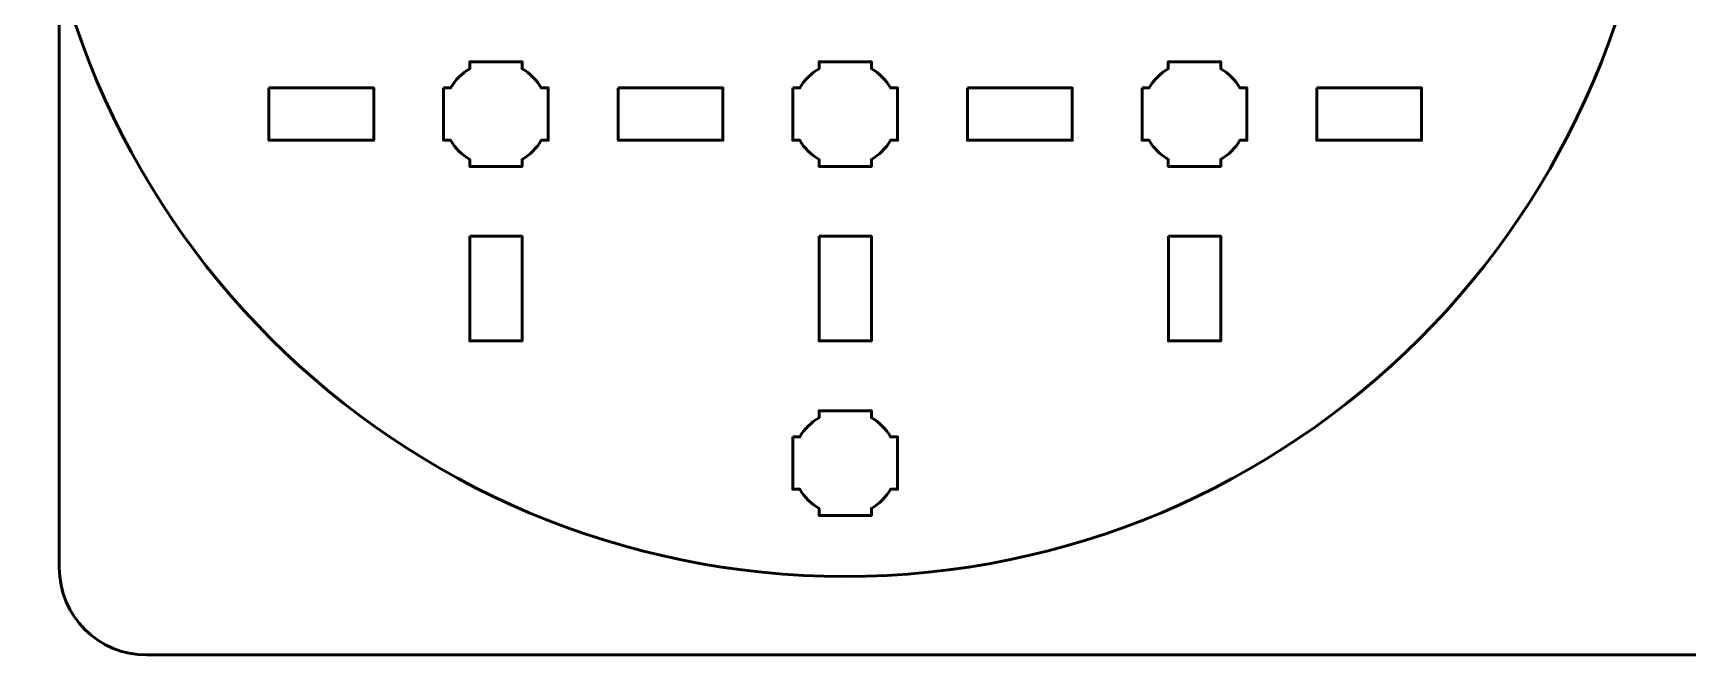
# Model space of a CAD drawing. Header units: centimetres. Extents: x -21.1 to 0, y -29.7 to 0.
# Drawn here: x -21.15 to -11.68, y -29.7 to -26.14 of the extents above; entities that cross this region are included whole.
import ezdxf

# ---------------------------------------------------------------- set-up
doc = ezdxf.new("R2010")
doc.units = ezdxf.units.CM
doc.header["$MEASUREMENT"] = 0
doc.layers.add('Layer 1', color=7, linetype='Continuous')

msp = doc.modelspace()

# ---------------------------------------------------------------- linework, layer by layer
at = {"layer": 'Layer 1', "color": 3, "lineweight": 53}
msp.add_ellipse((-16.5, -24.6), major_axis=(0, 4.65), ratio=1, dxfattribs=at)
at = {"layer": 'Layer 1', "color": 1, "lineweight": 53}
msp.add_open_spline([(-21.00003, -29.19995), (-21.00003, -29.19995), (-21.00003, -2.29992), (-21.00003, -2.29992), (-21.00003, -2.29992), (-21.00003, -2.21709), (-20.93286, -2.14992), (-20.85003, -2.14992), (-20.85003, -2.14992), (-20.7672, -2.14992), (-20.70003, -2.08275), (-20.70003, -1.99992), (-20.70003, -1.99992), (-20.70003, -1.91709), (-20.7672, -1.84992), (-20.85003, -1.84992), (-20.85003, -1.84992), (-20.93286, -1.84992), (-21.00003, -1.78275), (-21.00003, -1.69992), (-21.00003, -1.69992), (-21.00003, -1.61709), (-20.93286, -1.54992), (-20.85003, -1.54992), (-20.85003, -1.54992), (-20.7672, -1.54992), (-20.70003, -1.48275), (-20.70003, -1.39992), (-20.70003, -1.39992), (-20.70003, -1.31709), (-20.7672, -1.24992), (-20.85003, -1.24992), (-20.85003, -1.24992), (-20.93286, -1.24992), (-21.00003, -1.18275), (-21.00003, -1.09992), (-21.00003, -1.09992), (-21.00003, -1.09992), (-21.00003, -0.49992), (-21.00003, -0.49992), (-21.00003, -0.49992), (-21.00003, -0.22295), (-20.77694, 0.00004), (-20.49994, 0.00004), (-20.49994, 0.00004), (-20.49994, 0.00004), (-0.50008, 0.00004), (-0.50008, 0.00004), (-0.50008, 0.00004), (-0.22294, 0.00004), (0.00002, -0.22295), (0.00002, -0.49992), (0.00002, -0.49992), (0.00002, -0.49992), (0.00002, -29.19995), (0.00002, -29.19995), (0.00002, -29.19995), (0.00002, -29.47695), (-0.22294, -29.70004), (-0.50008, -29.70004), (-0.50008, -29.70004), (-0.50008, -29.70004), (-20.49994, -29.70004), (-20.49994, -29.70004), (-20.49994, -29.70004), (-20.77694, -29.70004), (-21.00003, -29.47695), (-21.00003, -29.19995)], degree=3, knots=[0, 0, 0, 0, 0.0588235, 0.0588235, 0.0588235, 0.0588235, 0.1176471, 0.1176471, 0.1176471, 0.1176471, 0.1764706, 0.1764706, 0.1764706, 0.1764706, 0.2352941, 0.2352941, 0.2352941, 0.2352941, 0.2941176, 0.2941176, 0.2941176, 0.2941176, 0.3529412, 0.3529412, 0.3529412, 0.3529412, 0.4117647, 0.4117647, 0.4117647, 0.4117647, 0.4705882, 0.4705882, 0.4705882, 0.4705882, 0.5294118, 0.5294118, 0.5294118, 0.5294118, 0.5882353, 0.5882353, 0.5882353, 0.5882353, 0.6470588, 0.6470588, 0.6470588, 0.6470588, 0.7058824, 0.7058824, 0.7058824, 0.7058824, 0.7647059, 0.7647059, 0.7647059, 0.7647059, 0.8235294, 0.8235294, 0.8235294, 0.8235294, 0.8823529, 0.8823529, 0.8823529, 0.8823529, 0.9411765, 0.9411765, 0.9411765, 0.9411765, 1, 1, 1, 1], dxfattribs=at)
at = {"layer": 'Layer 1', "lineweight": 53}
for points, knots in [([(-18.8, -26.4499), (-18.8, -26.4499), (-18.7598, -26.4499), (-18.7598, -26.4499), (-18.7598, -26.4499), (-18.73347, -26.40438), (-18.69551, -26.36645), (-18.65, -26.34012), (-18.65, -26.34012), (-18.65, -26.34012), (-18.65, -26.2999), (-18.65, -26.2999), (-18.65, -26.2999), (-18.65, -26.2999), (-18.35, -26.2999), (-18.35, -26.2999), (-18.35, -26.2999), (-18.35, -26.2999), (-18.35, -26.34009), (-18.35, -26.34009), (-18.35, -26.34009), (-18.30447, -26.36642), (-18.26648, -26.40437), (-18.24012, -26.4499), (-18.24012, -26.4499), (-18.24012, -26.4499), (-18.2, -26.4499), (-18.2, -26.4499), (-18.2, -26.4499), (-18.2, -26.4499), (-18.2, -26.59532), (-18.2, -26.59532), (-18.2, -26.59532), (-18.2, -26.59532), (-18.19994, -26.59997), (-18.19994, -26.59997), (-18.19994, -26.59997), (-18.19994, -26.59997), (-18.2, -26.60461), (-18.2, -26.60461), (-18.2, -26.60461), (-18.2, -26.60461), (-18.2, -26.7499), (-18.2, -26.7499), (-18.2, -26.7499), (-18.2, -26.7499), (-18.24007, -26.7499), (-18.24007, -26.7499), (-18.24007, -26.7499), (-18.26642, -26.79547), (-18.30442, -26.83348), (-18.35, -26.85984), (-18.35, -26.85984), (-18.35, -26.85984), (-18.35, -26.8999), (-18.35, -26.8999), (-18.35, -26.8999), (-18.35, -26.8999), (-18.49328, -26.8999), (-18.49328, -26.8999), (-18.49328, -26.8999), (-18.49328, -26.8999), (-18.49995, -26.89998), (-18.49995, -26.89998), (-18.49995, -26.89998), (-18.49995, -26.89998), (-18.50663, -26.8999), (-18.50663, -26.8999), (-18.50663, -26.8999), (-18.50663, -26.8999), (-18.65, -26.8999), (-18.65, -26.8999), (-18.65, -26.8999), (-18.65, -26.8999), (-18.65, -26.8598), (-18.65, -26.8598), (-18.65, -26.8598), (-18.69554, -26.83344), (-18.73352, -26.79545), (-18.75985, -26.7499), (-18.75985, -26.7499), (-18.75985, -26.7499), (-18.8, -26.7499), (-18.8, -26.7499), (-18.8, -26.7499), (-18.8, -26.7499), (-18.8, -26.4499), (-18.8, -26.4499)], [0, 0, 0, 0, 0.0454545, 0.0454545, 0.0454545, 0.0454545, 0.0909091, 0.0909091, 0.0909091, 0.0909091, 0.1363636, 0.1363636, 0.1363636, 0.1363636, 0.1818182, 0.1818182, 0.1818182, 0.1818182, 0.2272727, 0.2272727, 0.2272727, 0.2272727, 0.2727273, 0.2727273, 0.2727273, 0.2727273, 0.3181818, 0.3181818, 0.3181818, 0.3181818, 0.3636364, 0.3636364, 0.3636364, 0.3636364, 0.4090909, 0.4090909, 0.4090909, 0.4090909, 0.4545455, 0.4545455, 0.4545455, 0.4545455, 0.5, 0.5, 0.5, 0.5, 0.5454545, 0.5454545, 0.5454545, 0.5454545, 0.5909091, 0.5909091, 0.5909091, 0.5909091, 0.6363636, 0.6363636, 0.6363636, 0.6363636, 0.6818182, 0.6818182, 0.6818182, 0.6818182, 0.7272727, 0.7272727, 0.7272727, 0.7272727, 0.7727273, 0.7727273, 0.7727273, 0.7727273, 0.8181818, 0.8181818, 0.8181818, 0.8181818, 0.8636364, 0.8636364, 0.8636364, 0.8636364, 0.9090909, 0.9090909, 0.9090909, 0.9090909, 0.9545455, 0.9545455, 0.9545455, 0.9545455, 1, 1, 1, 1]), ([(-16.8, -26.4499), (-16.8, -26.4499), (-16.7598, -26.4499), (-16.7598, -26.4499), (-16.7598, -26.4499), (-16.73347, -26.40438), (-16.69551, -26.36645), (-16.65, -26.34012), (-16.65, -26.34012), (-16.65, -26.34012), (-16.65, -26.2999), (-16.65, -26.2999), (-16.65, -26.2999), (-16.65, -26.2999), (-16.35, -26.2999), (-16.35, -26.2999), (-16.35, -26.2999), (-16.35, -26.2999), (-16.35, -26.34009), (-16.35, -26.34009), (-16.35, -26.34009), (-16.30447, -26.36642), (-16.26648, -26.40437), (-16.24012, -26.4499), (-16.24012, -26.4499), (-16.24012, -26.4499), (-16.2, -26.4499), (-16.2, -26.4499), (-16.2, -26.4499), (-16.2, -26.4499), (-16.2, -26.59532), (-16.2, -26.59532), (-16.2, -26.59532), (-16.2, -26.59532), (-16.19994, -26.59997), (-16.19994, -26.59997), (-16.19994, -26.59997), (-16.19994, -26.59997), (-16.2, -26.60461), (-16.2, -26.60461), (-16.2, -26.60461), (-16.2, -26.60461), (-16.2, -26.7499), (-16.2, -26.7499), (-16.2, -26.7499), (-16.2, -26.7499), (-16.24007, -26.7499), (-16.24007, -26.7499), (-16.24007, -26.7499), (-16.26642, -26.79547), (-16.30442, -26.83348), (-16.35, -26.85984), (-16.35, -26.85984), (-16.35, -26.85984), (-16.35, -26.8999), (-16.35, -26.8999), (-16.35, -26.8999), (-16.35, -26.8999), (-16.49328, -26.8999), (-16.49328, -26.8999), (-16.49328, -26.8999), (-16.49328, -26.8999), (-16.49995, -26.89998), (-16.49995, -26.89998), (-16.49995, -26.89998), (-16.49995, -26.89998), (-16.50663, -26.8999), (-16.50663, -26.8999), (-16.50663, -26.8999), (-16.50663, -26.8999), (-16.65, -26.8999), (-16.65, -26.8999), (-16.65, -26.8999), (-16.65, -26.8999), (-16.65, -26.8598), (-16.65, -26.8598), (-16.65, -26.8598), (-16.69554, -26.83344), (-16.73352, -26.79545), (-16.75985, -26.7499), (-16.75985, -26.7499), (-16.75985, -26.7499), (-16.8, -26.7499), (-16.8, -26.7499), (-16.8, -26.7499), (-16.8, -26.7499), (-16.8, -26.4499), (-16.8, -26.4499)], [0, 0, 0, 0, 0.0454545, 0.0454545, 0.0454545, 0.0454545, 0.0909091, 0.0909091, 0.0909091, 0.0909091, 0.1363636, 0.1363636, 0.1363636, 0.1363636, 0.1818182, 0.1818182, 0.1818182, 0.1818182, 0.2272727, 0.2272727, 0.2272727, 0.2272727, 0.2727273, 0.2727273, 0.2727273, 0.2727273, 0.3181818, 0.3181818, 0.3181818, 0.3181818, 0.3636364, 0.3636364, 0.3636364, 0.3636364, 0.4090909, 0.4090909, 0.4090909, 0.4090909, 0.4545455, 0.4545455, 0.4545455, 0.4545455, 0.5, 0.5, 0.5, 0.5, 0.5454545, 0.5454545, 0.5454545, 0.5454545, 0.5909091, 0.5909091, 0.5909091, 0.5909091, 0.6363636, 0.6363636, 0.6363636, 0.6363636, 0.6818182, 0.6818182, 0.6818182, 0.6818182, 0.7272727, 0.7272727, 0.7272727, 0.7272727, 0.7727273, 0.7727273, 0.7727273, 0.7727273, 0.8181818, 0.8181818, 0.8181818, 0.8181818, 0.8636364, 0.8636364, 0.8636364, 0.8636364, 0.9090909, 0.9090909, 0.9090909, 0.9090909, 0.9545455, 0.9545455, 0.9545455, 0.9545455, 1, 1, 1, 1]), ([(-14.8, -26.4499), (-14.8, -26.4499), (-14.7598, -26.4499), (-14.7598, -26.4499), (-14.7598, -26.4499), (-14.73347, -26.40438), (-14.69551, -26.36645), (-14.65, -26.34012), (-14.65, -26.34012), (-14.65, -26.34012), (-14.65, -26.2999), (-14.65, -26.2999), (-14.65, -26.2999), (-14.65, -26.2999), (-14.35, -26.2999), (-14.35, -26.2999), (-14.35, -26.2999), (-14.35, -26.2999), (-14.35, -26.34009), (-14.35, -26.34009), (-14.35, -26.34009), (-14.30447, -26.36642), (-14.26648, -26.40437), (-14.24012, -26.4499), (-14.24012, -26.4499), (-14.24012, -26.4499), (-14.2, -26.4499), (-14.2, -26.4499), (-14.2, -26.4499), (-14.2, -26.4499), (-14.2, -26.59532), (-14.2, -26.59532), (-14.2, -26.59532), (-14.2, -26.59532), (-14.19994, -26.59997), (-14.19994, -26.59997), (-14.19994, -26.59997), (-14.19994, -26.59997), (-14.2, -26.60461), (-14.2, -26.60461), (-14.2, -26.60461), (-14.2, -26.60461), (-14.2, -26.7499), (-14.2, -26.7499), (-14.2, -26.7499), (-14.2, -26.7499), (-14.24007, -26.7499), (-14.24007, -26.7499), (-14.24007, -26.7499), (-14.26642, -26.79547), (-14.30442, -26.83348), (-14.35, -26.85984), (-14.35, -26.85984), (-14.35, -26.85984), (-14.35, -26.8999), (-14.35, -26.8999), (-14.35, -26.8999), (-14.35, -26.8999), (-14.49328, -26.8999), (-14.49328, -26.8999), (-14.49328, -26.8999), (-14.49328, -26.8999), (-14.49995, -26.89998), (-14.49995, -26.89998), (-14.49995, -26.89998), (-14.49995, -26.89998), (-14.50663, -26.8999), (-14.50663, -26.8999), (-14.50663, -26.8999), (-14.50663, -26.8999), (-14.65, -26.8999), (-14.65, -26.8999), (-14.65, -26.8999), (-14.65, -26.8999), (-14.65, -26.8598), (-14.65, -26.8598), (-14.65, -26.8598), (-14.69554, -26.83344), (-14.73352, -26.79545), (-14.75985, -26.7499), (-14.75985, -26.7499), (-14.75985, -26.7499), (-14.8, -26.7499), (-14.8, -26.7499), (-14.8, -26.7499), (-14.8, -26.7499), (-14.8, -26.4499), (-14.8, -26.4499)], [0, 0, 0, 0, 0.0454545, 0.0454545, 0.0454545, 0.0454545, 0.0909091, 0.0909091, 0.0909091, 0.0909091, 0.1363636, 0.1363636, 0.1363636, 0.1363636, 0.1818182, 0.1818182, 0.1818182, 0.1818182, 0.2272727, 0.2272727, 0.2272727, 0.2272727, 0.2727273, 0.2727273, 0.2727273, 0.2727273, 0.3181818, 0.3181818, 0.3181818, 0.3181818, 0.3636364, 0.3636364, 0.3636364, 0.3636364, 0.4090909, 0.4090909, 0.4090909, 0.4090909, 0.4545455, 0.4545455, 0.4545455, 0.4545455, 0.5, 0.5, 0.5, 0.5, 0.5454545, 0.5454545, 0.5454545, 0.5454545, 0.5909091, 0.5909091, 0.5909091, 0.5909091, 0.6363636, 0.6363636, 0.6363636, 0.6363636, 0.6818182, 0.6818182, 0.6818182, 0.6818182, 0.7272727, 0.7272727, 0.7272727, 0.7272727, 0.7727273, 0.7727273, 0.7727273, 0.7727273, 0.8181818, 0.8181818, 0.8181818, 0.8181818, 0.8636364, 0.8636364, 0.8636364, 0.8636364, 0.9090909, 0.9090909, 0.9090909, 0.9090909, 0.9545455, 0.9545455, 0.9545455, 0.9545455, 1, 1, 1, 1]), ([(-19.79995, -26.44996), (-19.79995, -26.44996), (-19.19995, -26.44996), (-19.19995, -26.44996), (-19.19995, -26.44996), (-19.19995, -26.44996), (-19.19995, -26.74997), (-19.19995, -26.74997), (-19.19995, -26.74997), (-19.19995, -26.74997), (-19.79995, -26.74997), (-19.79995, -26.74997), (-19.79995, -26.74997), (-19.79995, -26.74997), (-19.79995, -26.44996), (-19.79995, -26.44996)], [0, 0, 0, 0, 0.25, 0.25, 0.25, 0.25, 0.5, 0.5, 0.5, 0.5, 0.75, 0.75, 0.75, 0.75, 1, 1, 1, 1]), ([(-17.79999, -26.44996), (-17.79999, -26.44996), (-17.19998, -26.44996), (-17.19998, -26.44996), (-17.19998, -26.44996), (-17.19998, -26.44996), (-17.19998, -26.74997), (-17.19998, -26.74997), (-17.19998, -26.74997), (-17.19998, -26.74997), (-17.79999, -26.74997), (-17.79999, -26.74997), (-17.79999, -26.74997), (-17.79999, -26.74997), (-17.79999, -26.44996), (-17.79999, -26.44996)], [0, 0, 0, 0, 0.25, 0.25, 0.25, 0.25, 0.5, 0.5, 0.5, 0.5, 0.75, 0.75, 0.75, 0.75, 1, 1, 1, 1]), ([(-15.79992, -26.44996), (-15.79992, -26.44996), (-15.19992, -26.44996), (-15.19992, -26.44996), (-15.19992, -26.44996), (-15.19992, -26.44996), (-15.19992, -26.74997), (-15.19992, -26.74997), (-15.19992, -26.74997), (-15.19992, -26.74997), (-15.79992, -26.74997), (-15.79992, -26.74997), (-15.79992, -26.74997), (-15.79992, -26.74997), (-15.79992, -26.44996), (-15.79992, -26.44996)], [0, 0, 0, 0, 0.25, 0.25, 0.25, 0.25, 0.5, 0.5, 0.5, 0.5, 0.75, 0.75, 0.75, 0.75, 1, 1, 1, 1]), ([(-13.79995, -26.44996), (-13.79995, -26.44996), (-13.19995, -26.44996), (-13.19995, -26.44996), (-13.19995, -26.44996), (-13.19995, -26.44996), (-13.19995, -26.74997), (-13.19995, -26.74997), (-13.19995, -26.74997), (-13.19995, -26.74997), (-13.79995, -26.74997), (-13.79995, -26.74997), (-13.79995, -26.74997), (-13.79995, -26.74997), (-13.79995, -26.44996), (-13.79995, -26.44996)], [0, 0, 0, 0, 0.25, 0.25, 0.25, 0.25, 0.5, 0.5, 0.5, 0.5, 0.75, 0.75, 0.75, 0.75, 1, 1, 1, 1]), ([(-18.64997, -27.29995), (-18.64997, -27.29995), (-18.34997, -27.29995), (-18.34997, -27.29995), (-18.34997, -27.29995), (-18.34997, -27.29995), (-18.34997, -27.89995), (-18.34997, -27.89995), (-18.34997, -27.89995), (-18.34997, -27.89995), (-18.64997, -27.89995), (-18.64997, -27.89995), (-18.64997, -27.89995), (-18.64997, -27.89995), (-18.64997, -27.29995), (-18.64997, -27.29995)], [0, 0, 0, 0, 0.25, 0.25, 0.25, 0.25, 0.5, 0.5, 0.5, 0.5, 0.75, 0.75, 0.75, 0.75, 1, 1, 1, 1]), ([(-16.65004, -27.29995), (-16.65004, -27.29995), (-16.35004, -27.29995), (-16.35004, -27.29995), (-16.35004, -27.29995), (-16.35004, -27.29995), (-16.35004, -27.89995), (-16.35004, -27.89995), (-16.35004, -27.89995), (-16.35004, -27.89995), (-16.65004, -27.89995), (-16.65004, -27.89995), (-16.65004, -27.89995), (-16.65004, -27.89995), (-16.65004, -27.29995), (-16.65004, -27.29995)], [0, 0, 0, 0, 0.25, 0.25, 0.25, 0.25, 0.5, 0.5, 0.5, 0.5, 0.75, 0.75, 0.75, 0.75, 1, 1, 1, 1]), ([(-14.64994, -27.29995), (-14.64994, -27.29995), (-14.34993, -27.29995), (-14.34993, -27.29995), (-14.34993, -27.29995), (-14.34993, -27.29995), (-14.34993, -27.89995), (-14.34993, -27.89995), (-14.34993, -27.89995), (-14.34993, -27.89995), (-14.64994, -27.89995), (-14.64994, -27.89995), (-14.64994, -27.89995), (-14.64994, -27.89995), (-14.64994, -27.29995), (-14.64994, -27.29995)], [0, 0, 0, 0, 0.25, 0.25, 0.25, 0.25, 0.5, 0.5, 0.5, 0.5, 0.75, 0.75, 0.75, 0.75, 1, 1, 1, 1]), ([(-16.8, -28.4499), (-16.8, -28.4499), (-16.7598, -28.4499), (-16.7598, -28.4499), (-16.7598, -28.4499), (-16.73347, -28.40438), (-16.69551, -28.36645), (-16.65, -28.34012), (-16.65, -28.34012), (-16.65, -28.34012), (-16.65, -28.2999), (-16.65, -28.2999), (-16.65, -28.2999), (-16.65, -28.2999), (-16.35, -28.2999), (-16.35, -28.2999), (-16.35, -28.2999), (-16.35, -28.2999), (-16.35, -28.34009), (-16.35, -28.34009), (-16.35, -28.34009), (-16.30447, -28.36642), (-16.26648, -28.40437), (-16.24012, -28.4499), (-16.24012, -28.4499), (-16.24012, -28.4499), (-16.2, -28.4499), (-16.2, -28.4499), (-16.2, -28.4499), (-16.2, -28.4499), (-16.2, -28.59532), (-16.2, -28.59532), (-16.2, -28.59532), (-16.2, -28.59532), (-16.19994, -28.59997), (-16.19994, -28.59997), (-16.19994, -28.59997), (-16.19994, -28.59997), (-16.2, -28.60461), (-16.2, -28.60461), (-16.2, -28.60461), (-16.2, -28.60461), (-16.2, -28.7499), (-16.2, -28.7499), (-16.2, -28.7499), (-16.2, -28.7499), (-16.24007, -28.7499), (-16.24007, -28.7499), (-16.24007, -28.7499), (-16.26642, -28.79547), (-16.30442, -28.83348), (-16.35, -28.85984), (-16.35, -28.85984), (-16.35, -28.85984), (-16.35, -28.8999), (-16.35, -28.8999), (-16.35, -28.8999), (-16.35, -28.8999), (-16.49328, -28.8999), (-16.49328, -28.8999), (-16.49328, -28.8999), (-16.49328, -28.8999), (-16.49995, -28.89998), (-16.49995, -28.89998), (-16.49995, -28.89998), (-16.49995, -28.89998), (-16.50663, -28.8999), (-16.50663, -28.8999), (-16.50663, -28.8999), (-16.50663, -28.8999), (-16.65, -28.8999), (-16.65, -28.8999), (-16.65, -28.8999), (-16.65, -28.8999), (-16.65, -28.8598), (-16.65, -28.8598), (-16.65, -28.8598), (-16.69554, -28.83344), (-16.73352, -28.79545), (-16.75985, -28.7499), (-16.75985, -28.7499), (-16.75985, -28.7499), (-16.8, -28.7499), (-16.8, -28.7499), (-16.8, -28.7499), (-16.8, -28.7499), (-16.8, -28.4499), (-16.8, -28.4499)], [0, 0, 0, 0, 0.0454545, 0.0454545, 0.0454545, 0.0454545, 0.0909091, 0.0909091, 0.0909091, 0.0909091, 0.1363636, 0.1363636, 0.1363636, 0.1363636, 0.1818182, 0.1818182, 0.1818182, 0.1818182, 0.2272727, 0.2272727, 0.2272727, 0.2272727, 0.2727273, 0.2727273, 0.2727273, 0.2727273, 0.3181818, 0.3181818, 0.3181818, 0.3181818, 0.3636364, 0.3636364, 0.3636364, 0.3636364, 0.4090909, 0.4090909, 0.4090909, 0.4090909, 0.4545455, 0.4545455, 0.4545455, 0.4545455, 0.5, 0.5, 0.5, 0.5, 0.5454545, 0.5454545, 0.5454545, 0.5454545, 0.5909091, 0.5909091, 0.5909091, 0.5909091, 0.6363636, 0.6363636, 0.6363636, 0.6363636, 0.6818182, 0.6818182, 0.6818182, 0.6818182, 0.7272727, 0.7272727, 0.7272727, 0.7272727, 0.7727273, 0.7727273, 0.7727273, 0.7727273, 0.8181818, 0.8181818, 0.8181818, 0.8181818, 0.8636364, 0.8636364, 0.8636364, 0.8636364, 0.9090909, 0.9090909, 0.9090909, 0.9090909, 0.9545455, 0.9545455, 0.9545455, 0.9545455, 1, 1, 1, 1])]:
    msp.add_open_spline(points, degree=3, knots=knots, dxfattribs=at)

doc.saveas('drawing.dxf')
